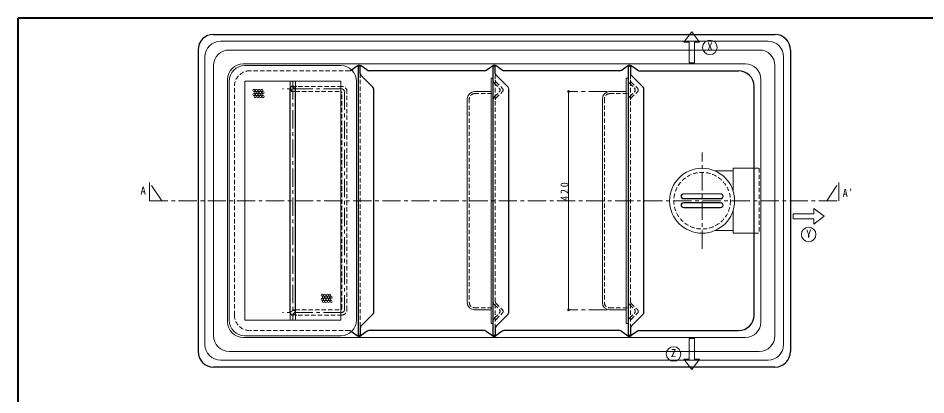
# Model space of a CAD drawing. Units: millimetres at full size, sheet at 1:7; details may follow other scales. Extents: x -1474 to 1361, y -976 to 991.
# Drawn here: x -1474 to 273, y 267 to 991 of the extents above; entities that cross this region are included whole.
import ezdxf
from ezdxf.enums import TextEntityAlignment as Align

# ---------------------------------------------------------------- set-up
doc = ezdxf.new("R2010")
doc.units = ezdxf.units.MM
doc.header["$LTSCALE"] = 7
doc.header["$PDMODE"] = 32
doc.header["$PDSIZE"] = 3.5
doc.linetypes.add('CHAIN1', pattern=[8, 5, -1, 1, -1])
doc.linetypes.add('DASHED1', pattern=[1.8, 1.2, -0.6])
doc.layers.add('0-0_ﾚｲﾔ1', color=7, linetype='Continuous', lineweight=18)
doc.styles.add('ＭＳ ゴシック', font='')
doc.styles.get('ＭＳ ゴシック').set_extended_font_data('MS Gothic')

msp = doc.modelspace()

# ---------------------------------------------------------------- linework, layer by layer
at = {"layer": '0-0_ﾚｲﾔ1', "color": 1, "lineweight": 40}
for p in [(-1474.004, -975.609), (1360.996, 991.391)]:
    msp.add_line(p, (-1474.004, 991.391), dxfattribs=at)
at = {"layer": '0-0_ﾚｲﾔ1', "color": 4, "lineweight": 9}
for p, q in [((-162.844, 945.105), (-177.844, 965.105)), ((-31.055, 946.894), (-1084.632, 946.894)), ((-162.844, 945.105), (-172.844, 945.105)), ((-172.844, 905.105), (-172.844, 945.105)), ((-1114.632, 363.317), (-1114.632, 916.894)), ((-1.055, 363.317), (-1.055, 916.894)), ((-74.632, 903.317), (-1041.055, 903.317)), ((-1071.055, 406.894), (-1071.055, 873.317)), ((-563.844, 876.105), (-563.844, 404.105)), ((-563.844, 876.105), (-559.844, 876.105)), ((-303.844, 876.105), (-303.844, 404.105)), ((-303.844, 876.105), (-299.844, 876.105)), ((-44.632, 406.894), (-44.632, 873.317)), ((-595.844, 850.105), (-563.844, 850.105)), ((-414.844, 850.105), (-414.844, 430.105)), ((-303.844, 850.105), (-335.844, 850.105)), ((-609.844, 836.105), (-609.844, 444.105)), ((-349.844, 836.105), (-349.844, 444.105)), ((-193.344, 653.605), (-122.344, 653.605)), ((-193.344, 643.605), (-122.344, 643.605)), ((-193.344, 636.605), (-122.344, 636.605)), ((-193.344, 626.605), (-122.344, 626.605)), ((57.156, 625.105), (77.156, 610.105)), ((57.156, 615.105), (57.156, 625.105)), ((17.156, 605.105), (57.156, 605.105)), ((57.156, 595.105), (77.156, 610.105)), ((57.156, 595.105), (57.156, 605.105)), ((-595.844, 430.105), (-563.844, 430.105)), ((-335.844, 430.105), (-303.844, 430.105)), ((-563.844, 404.105), (-559.844, 404.105)), ((-303.844, 404.105), (-299.844, 404.105)), ((-74.632, 376.894), (-1041.055, 376.894)), ((-172.844, 335.105), (-172.844, 375.105)), ((-31.055, 333.317), (-1084.632, 333.317)), ((-192.844, 335.105), (-177.844, 315.105)), ((-192.844, 335.105), (-182.844, 335.105)), ((-162.844, 335.105), (-177.844, 315.105)), ((-172.844, 335.105), (-162.844, 335.105))]:
    msp.add_line(p, q, dxfattribs=at)
at = {"layer": '0-0_ﾚｲﾔ1', "color": 5, "lineweight": 25}
for p, q in [((-1097.844, 960.105), (-17.844, 960.105)), ((-1127.844, 930.105), (-1127.844, 350.105)), ((12.156, 930.105), (12.156, 350.105)), ((-832.257, 891.824), (-821.416, 899.668)), ((-819.844, 899.17), (-819.844, 381.041)), ((-815.844, 899.17), (-819.844, 899.17)), ((-815.844, 885.176), (-815.844, 899.17)), ((-802.367, 891.054), (-814.271, 899.668)), ((-573.32, 891.054), (-561.416, 899.668)), ((-555.844, 899.17), (-559.844, 899.17)), ((-559.844, 381.041), (-559.844, 899.17)), ((-555.844, 885.176), (-555.844, 899.17)), ((-542.367, 891.054), (-554.271, 899.668)), ((-313.32, 891.054), (-301.416, 899.668)), ((-299.844, 381.041), (-299.844, 899.17)), ((-295.844, 899.17), (-299.844, 899.17)), ((-295.844, 899.17), (-295.844, 885.176)), ((-282.367, 891.054), (-294.271, 899.668)), ((-791.308, 858.57), (-814.379, 881.641)), ((-576.251, 890.105), (-799.436, 890.105)), ((-531.308, 858.57), (-554.379, 881.641)), ((-316.251, 890.105), (-539.436, 890.105)), ((-271.308, 858.57), (-294.379, 881.641)), ((-279.436, 890.105), (-87.844, 890.105)), ((-57.844, 420.105), (-57.844, 860.105)), ((-950.453, 425.105), (-950.453, 855.105)), ((-940.453, 425.105), (-940.453, 855.105)), ((-789.844, 425.176), (-789.844, 855.034)), ((-529.844, 425.176), (-529.844, 855.034)), ((-269.844, 425.176), (-269.844, 855.034)), ((-791.308, 421.641), (-814.379, 398.57)), ((-531.308, 421.641), (-554.379, 398.57)), ((-271.308, 421.641), (-294.379, 398.57)), ((-832.257, 388.387), (-821.416, 380.543)), ((-815.844, 395.034), (-815.844, 381.041)), ((-802.367, 389.156), (-814.271, 380.543)), ((-576.251, 390.105), (-799.436, 390.105)), ((-573.32, 389.156), (-561.416, 380.543)), ((-555.844, 395.034), (-555.844, 381.041)), ((-542.367, 389.156), (-554.271, 380.543)), ((-316.251, 390.105), (-539.436, 390.105)), ((-313.32, 389.156), (-301.416, 380.543)), ((-295.844, 395.034), (-295.844, 381.041)), ((-282.367, 389.156), (-294.271, 380.543)), ((-279.436, 390.105), (-87.844, 390.105)), ((-815.844, 381.041), (-819.844, 381.041)), ((-555.844, 381.041), (-559.844, 381.041)), ((-295.844, 381.041), (-299.844, 381.041)), ((-17.844, 320.105), (-1097.844, 320.105))]:
    msp.add_line(p, q, dxfattribs=at)
at = {"layer": '0-0_ﾚｲﾔ1', "color": 3}
for p, q in [((-47.844, 930.105), (-1067.844, 930.105)), ((-1097.844, 380.105), (-1097.844, 900.105)), ((-17.844, 380.105), (-17.844, 900.105)), ((-47.844, 350.105), (-1067.844, 350.105))]:
    msp.add_line(p, q, dxfattribs=at)
at = {"layer": '0-0_ﾚｲﾔ1'}
for p, q in [((-852.953, 900.105), (-1037.953, 900.105)), ((-1067.953, 410.105), (-1067.953, 870.105)), ((-1037.953, 410.105), (-1037.953, 870.105)), ((-950.453, 855.105), (-950.453, 870.105)), ((-940.453, 855.105), (-940.453, 870.105)), ((-822.953, 410.105), (-822.953, 870.105)), ((-97.844, 702.605), (-97.844, 657.605)), ((-97.844, 702.605), (-57.844, 702.605)), ((-97.844, 697.605), (-133.349, 697.605)), ((-193.344, 653.105), (-122.344, 653.105)), ((-193.344, 644.105), (-122.344, 644.105)), ((-193.344, 636.105), (-122.344, 636.105)), ((-193.344, 627.105), (-122.344, 627.105)), ((-98.844, 582.605), (-133.349, 582.605)), ((-950.453, 425.105), (-950.453, 410.105)), ((-940.453, 425.105), (-940.453, 410.105)), ((-852.953, 410.105), (-1037.953, 410.105)), ((-852.953, 380.105), (-1037.953, 380.105))]:
    msp.add_line(p, q, dxfattribs=at)
at = {"layer": '0-0_ﾚｲﾔ1', "linetype": 'DASHED1'}
for p, q in [((-833.32, 891.054), (-832.257, 891.824)), ((-836.251, 890.105), (-1027.844, 890.105)), ((-815.844, 885.176), (-815.844, 395.034)), ((-555.844, 395.034), (-555.844, 885.176)), ((-295.844, 395.034), (-295.844, 885.176)), ((-1057.844, 420.105), (-1057.844, 860.105)), ((-557.14, 865.565), (-548.414, 857.022)), ((-554.342, 868.423), (-542.346, 856.678)), ((-297.14, 865.565), (-288.414, 857.022)), ((-294.342, 868.423), (-282.346, 856.678)), ((-288.414, 857.022), (-288.132, 856.653)), ((-288.132, 856.653), (-287.662, 856.017)), ((-287.662, 856.017), (-287.231, 855.381)), ((-557.14, 840.646), (-548.414, 849.189)), ((-554.342, 837.787), (-542.346, 849.533)), ((-297.14, 840.646), (-288.414, 849.189)), ((-294.342, 837.787), (-282.346, 849.533)), ((-288.132, 849.558), (-288.414, 849.189)), ((-287.662, 850.193), (-288.132, 849.558)), ((-287.231, 850.829), (-287.662, 850.193)), ((-287.231, 855.381), (-286.867, 854.745)), ((-286.867, 851.465), (-287.231, 850.829)), ((-286.867, 854.745), (-286.595, 854.11)), ((-286.595, 852.101), (-286.867, 851.465)), ((-286.595, 854.11), (-286.44, 853.474)), ((-286.44, 852.736), (-286.595, 852.101)), ((-286.44, 853.474), (-286.414, 853.105)), ((-286.414, 853.105), (-286.44, 852.736)), ((-557.14, 439.565), (-548.414, 431.022)), ((-554.342, 442.423), (-542.346, 430.678)), ((-297.14, 439.565), (-288.414, 431.022)), ((-294.342, 442.423), (-282.346, 430.678)), ((-557.14, 414.646), (-548.414, 423.189)), ((-554.342, 411.787), (-542.346, 423.533)), ((-297.14, 414.646), (-288.414, 423.189)), ((-294.342, 411.787), (-282.346, 423.533)), ((-836.251, 390.105), (-1027.844, 390.105)), ((-833.32, 389.156), (-832.257, 388.387))]:
    msp.add_line(p, q, dxfattribs=at)
at = {"layer": '0-0_ﾚｲﾔ1', "color": 4, "linetype": 'CHAIN1', "lineweight": 9}
for p, q in [((-945.453, 870.105), (-945.453, 410.105)), ((-851.226, 855.105), (-965.453, 855.105)), ((-846.226, 850.105), (-846.226, 430.105)), ((-340.844, 850.105), (-414.844, 850.105)), ((-157.844, 547.605), (-157.844, 732.605)), ((-1197.844, 640.105), (-1221.177, 675.105)), ((82.156, 640.105), (105.49, 675.105)), ((105.49, 675.105), (105.49, 640.105)), ((-851.226, 425.105), (-965.453, 425.105)), ((-340.844, 430.105), (-414.844, 430.105))]:
    msp.add_line(p, q, dxfattribs=at)
at = {"layer": '0-0_ﾚｲﾔ1', "color": 4, "linetype": 'DASHED1', "lineweight": 9}
for p, q in [((-851.226, 860.105), (-937.953, 860.105)), ((-940.453, 850.105), (-853.726, 850.105)), ((-851.226, 432.605), (-851.226, 847.605)), ((-841.226, 430.105), (-841.226, 850.105)), ((-595.844, 846.105), (-559.844, 846.105)), ((-335.844, 846.105), (-299.844, 846.105)), ((-605.844, 836.105), (-605.844, 444.105)), ((-345.844, 836.105), (-345.844, 444.105)), ((-57.844, 577.605), (-47.844, 577.605)), ((-940.453, 430.105), (-853.726, 430.105)), ((-851.226, 420.105), (-937.953, 420.105)), ((-595.844, 434.105), (-559.844, 434.105)), ((-335.844, 434.105), (-299.844, 434.105))]:
    msp.add_line(p, q, dxfattribs=at)
at = {"layer": '0-0_ﾚｲﾔ1', "color": 4, "lineweight": 9}
for points in [[(-182.844, 945.105), (-192.844, 945.105), (-177.844, 965.105)], [(-182.844, 945.105), (-182.844, 905.105), (-172.844, 905.105)], [(57.156, 615.105), (17.156, 615.105), (17.156, 605.105)], [(-172.844, 375.105), (-182.844, 375.105), (-182.844, 335.105)]]:
    msp.add_lwpolyline(points, dxfattribs=at)
at = {"layer": '0-0_ﾚｲﾔ1', "color": 5, "lineweight": 25}
for points in [[(-821.416, 899.668), (-821.08, 899.879), (-820.5, 900.233), (-819.92, 900.556), (-819.34, 900.83), (-818.76, 901.034), (-818.18, 901.15), (-817.844, 901.17), (-817.507, 901.15), (-816.927, 901.034), (-816.347, 900.83), (-815.767, 900.556), (-815.187, 900.233), (-814.607, 899.879), (-814.271, 899.668)], [(-561.416, 899.668), (-561.08, 899.879), (-560.5, 900.233), (-559.92, 900.556), (-559.34, 900.83), (-558.76, 901.034), (-558.18, 901.15), (-557.844, 901.17), (-557.507, 901.15), (-556.927, 901.034), (-556.347, 900.83), (-555.767, 900.556), (-555.187, 900.233), (-554.607, 899.879), (-554.271, 899.668)], [(-301.416, 899.668), (-301.08, 899.879), (-300.5, 900.233), (-299.92, 900.556), (-299.34, 900.83), (-298.76, 901.034), (-298.18, 901.15), (-297.844, 901.17), (-297.507, 901.15), (-296.927, 901.034), (-296.347, 900.83), (-295.767, 900.556), (-295.187, 900.233), (-294.607, 899.879), (-294.271, 899.668)], [(-821.416, 380.543), (-821.08, 380.331), (-820.5, 379.977), (-819.92, 379.654), (-819.34, 379.381), (-818.76, 379.176), (-818.18, 379.06), (-817.844, 379.041), (-817.507, 379.06), (-816.927, 379.176), (-816.347, 379.381), (-815.767, 379.654), (-815.187, 379.977), (-814.607, 380.331), (-814.271, 380.543)], [(-561.416, 380.543), (-561.08, 380.331), (-560.5, 379.977), (-559.92, 379.654), (-559.34, 379.381), (-558.76, 379.176), (-558.18, 379.06), (-557.844, 379.041), (-557.507, 379.06), (-556.927, 379.176), (-556.347, 379.381), (-555.767, 379.654), (-555.187, 379.977), (-554.607, 380.331), (-554.271, 380.543)], [(-301.416, 380.543), (-301.08, 380.331), (-300.5, 379.977), (-299.92, 379.654), (-299.34, 379.381), (-298.76, 379.176), (-298.18, 379.06), (-297.844, 379.041), (-297.507, 379.06), (-296.927, 379.176), (-296.347, 379.381), (-295.767, 379.654), (-295.187, 379.977), (-294.607, 380.331), (-294.271, 380.543)]]:
    msp.add_lwpolyline(points, dxfattribs=at)
at = {"layer": '0-0_ﾚｲﾔ1'}
for points in [[(-852.953, 410.105), (-852.953, 870.105), (-1037.953, 870.105)], [(-97.844, 622.605), (-97.844, 577.605), (-57.844, 577.605)]]:
    msp.add_lwpolyline(points, dxfattribs=at)
at = {"layer": '0-0_ﾚｲﾔ1', "linetype": 'DASHED1'}
for points in [[(-548.414, 857.022), (-548.132, 856.653), (-547.662, 856.017), (-547.231, 855.381), (-546.867, 854.745), (-546.595, 854.11), (-546.44, 853.474), (-546.414, 853.105), (-546.44, 852.736), (-546.595, 852.101), (-546.867, 851.465), (-547.231, 850.829), (-547.662, 850.193), (-548.132, 849.558), (-548.414, 849.189)], [(-548.414, 423.189), (-548.132, 423.558), (-547.662, 424.193), (-547.231, 424.829), (-546.867, 425.465), (-546.595, 426.101), (-546.44, 426.736), (-546.414, 427.105), (-546.44, 427.474), (-546.595, 428.11), (-546.867, 428.745), (-547.231, 429.381), (-547.662, 430.017), (-548.132, 430.653), (-548.414, 431.022)], [(-288.414, 423.189), (-288.132, 423.558), (-287.662, 424.193), (-287.231, 424.829), (-286.867, 425.465), (-286.595, 426.101), (-286.44, 426.736), (-286.414, 427.105), (-286.44, 427.474), (-286.595, 428.11), (-286.867, 428.745), (-287.231, 429.381), (-287.662, 430.017), (-288.132, 430.653), (-288.414, 431.022)]]:
    msp.add_lwpolyline(points, dxfattribs=at)
at = {"layer": '0-0_ﾚｲﾔ1', "color": 4, "linetype": 'DASHED1', "lineweight": 9}
msp.add_lwpolyline([(-57.844, 702.605), (-47.844, 702.605), (-47.844, 577.605)], dxfattribs=at)
at = {"layer": '0-0_ﾚｲﾔ1', "color": 4, "linetype": 'CHAIN1', "lineweight": 9}
msp.add_lwpolyline([(-1221.177, 675.105), (-1221.177, 640.105), (105.49, 640.105)], dxfattribs=at)
at = {"layer": '0-0_ﾚｲﾔ1'}
for centre, radius in [((-142.844, 935.105), 14), ((-157.844, 640.105), 62.5), ((47.156, 575.105), 14), ((-212.844, 345.105), 14)]:
    msp.add_circle(centre, radius, dxfattribs=at)
at = {"layer": '0-0_ﾚｲﾔ1', "color": 4, "lineweight": 9}
for centre in [(-1020.284, 852.376), (-1020.284, 844.376), (-1017.784, 848.376), (-1017.784, 840.376), (-1015.284, 852.376), (-1015.284, 844.376), (-1012.784, 848.376), (-1012.784, 840.376), (-1010.284, 852.376), (-1010.284, 844.376), (-1007.784, 848.376), (-1007.784, 840.376), (-1005.284, 852.376), (-1005.284, 844.376), (-1002.784, 848.376), (-1002.784, 840.376), (-889.139, 458.248), (-886.639, 454.248), (-884.139, 458.248), (-881.639, 454.248), (-879.139, 458.248), (-876.639, 454.248), (-874.139, 458.248), (-871.639, 454.248), (-889.139, 450.248), (-886.639, 446.248), (-884.139, 450.248), (-881.639, 446.248), (-879.139, 450.248), (-876.639, 446.248), (-874.139, 450.248), (-871.639, 446.248)]:
    msp.add_circle(centre, 2, dxfattribs=at)
at = {"layer": '0-0_ﾚｲﾔ1', "color": 4, "linetype": 'DASHED1', "lineweight": 9}
msp.add_circle((-157.844, 640.105), 54.5, dxfattribs=at)
at = {"layer": '0-0_ﾚｲﾔ1', "color": 5, "lineweight": 25}
for centre, radius, start, end in [((-1097.844, 930.105), 30, 90, 180), ((-17.844, 930.105), 30, 0, 90), ((-799.436, 895.105), 5, 234.11149, 270), ((-576.251, 895.105), 5, 270, 305.88851), ((-539.436, 895.105), 5, 234.11149, 270), ((-316.251, 895.105), 5, 270, 305.88851), ((-279.436, 895.105), 5, 234.11149, 270), ((-810.844, 885.176), 5, 180, 225), ((-550.844, 885.176), 5, 180, 225), ((-290.844, 885.176), 5, 180, 225), ((-87.844, 860.105), 30, 0, 90), ((-945.453, 855.105), 5, 0, 180), ((-794.844, 855.034), 5, 0, 45), ((-274.844, 855.034), 5, 0, 45), ((-945.453, 425.105), 5, 180, 0), ((-794.844, 425.176), 5, 315, 0), ((-534.844, 425.176), 5, 315, 0), ((-274.844, 425.176), 5, 315, 0), ((-87.844, 420.105), 30, 270, 0), ((-810.844, 395.034), 5, 135, 180), ((-799.436, 385.105), 5, 90, 125.88851), ((-576.251, 385.105), 5, 54.11149, 90), ((-550.844, 395.034), 5, 135, 180), ((-539.436, 385.105), 5, 90, 125.88851), ((-316.251, 385.105), 5, 54.11149, 90), ((-290.844, 395.034), 5, 135, 180), ((-279.436, 385.105), 5, 90, 125.88851), ((-1097.844, 350.105), 30, 180, 270), ((-17.844, 350.105), 30, 270, 0)]:
    msp.add_arc(centre, radius, start, end, dxfattribs=at)
at = {"layer": '0-0_ﾚｲﾔ1', "color": 4, "lineweight": 9}
for centre, radius, start, end in [((-1084.632, 916.894), 30, 90, 180), ((-31.055, 916.894), 30, 0, 90), ((-1041.055, 873.317), 30, 90, 180), ((-74.632, 873.317), 30, 0, 90), ((-595.844, 836.105), 14, 90, 180), ((-335.844, 836.105), 14, 90, 180), ((-193.344, 648.605), 5, 90, 270), ((-122.344, 648.605), 5, 270, 90), ((-193.344, 631.605), 5, 90, 270), ((-122.344, 631.605), 5, 270, 90), ((-595.844, 444.105), 14, 180, 270), ((-335.844, 444.105), 14, 180, 270), ((-1041.055, 406.894), 30, 180, 270), ((-74.632, 406.894), 30, 270, 0), ((-1084.632, 363.317), 30, 180, 270), ((-31.055, 363.317), 30, 270, 0)]:
    msp.add_arc(centre, radius, start, end, dxfattribs=at)
at = {"layer": '0-0_ﾚｲﾔ1', "color": 3}
for centre, start, end in [((-1067.844, 900.105), 90, 180), ((-47.844, 900.105), 0, 90), ((-1067.844, 380.105), 180, 270), ((-47.844, 380.105), 270, 0)]:
    msp.add_arc(centre, 30, start, end, dxfattribs=at)
at = {"layer": '0-0_ﾚｲﾔ1'}
for centre, radius, start, end in [((-1037.953, 870.105), 30, 90, 180), ((-852.953, 870.105), 30, 0, 90), ((-534.844, 855.034), 5, 0, 45), ((-193.344, 648.605), 4.5, 90, 270), ((-122.344, 648.605), 4.5, 270, 90), ((-193.344, 631.605), 4.5, 90, 270), ((-122.344, 631.605), 4.5, 270, 90), ((-1037.953, 410.105), 30, 180, 270), ((-852.953, 410.105), 30, 270, 0)]:
    msp.add_arc(centre, radius, start, end, dxfattribs=at)
at = {"layer": '0-0_ﾚｲﾔ1', "linetype": 'DASHED1'}
for centre, radius, start, end in [((-836.251, 895.105), 5, 270, 305.88851), ((-1027.844, 860.105), 30, 90, 180), ((-550.844, 871.996), 9, 180, 225.6053), ((-550.844, 871.996), 5, 180, 225.6053), ((-545.844, 853.105), 5, 314.3947, 45.6053), ((-290.844, 871.996), 9, 180, 225.6053), ((-290.844, 871.996), 5, 180, 225.6053), ((-285.844, 853.105), 5, 314.3947, 45.6053), ((-945.453, 855.105), 5, 180, 0), ((-550.844, 834.215), 9, 134.3947, 180), ((-290.844, 834.215), 9, 134.3947, 180), ((-550.844, 834.215), 5, 134.3947, 180), ((-290.844, 834.215), 5, 134.3947, 180), ((-550.844, 445.996), 9, 180, 225.6053), ((-550.844, 445.996), 5, 180, 225.6053), ((-290.844, 445.996), 9, 180, 225.6053), ((-290.844, 445.996), 5, 180, 225.6053), ((-1027.844, 420.105), 30, 180, 270), ((-945.453, 425.105), 5, 0, 180), ((-545.844, 427.105), 5, 314.3947, 45.6053), ((-285.844, 427.105), 5, 314.3947, 45.6053), ((-550.844, 408.215), 9, 134.3947, 180), ((-550.844, 408.215), 5, 134.3947, 180), ((-290.844, 408.215), 9, 134.3947, 180), ((-290.844, 408.215), 5, 134.3947, 180), ((-836.251, 385.105), 5, 54.11149, 90)]:
    msp.add_arc(centre, radius, start, end, dxfattribs=at)
at = {"layer": '0-0_ﾚｲﾔ1', "color": 4, "linetype": 'DASHED1', "lineweight": 9}
for centre, radius, start, end in [((-940.453, 860.105), 10, 180, 270), ((-937.953, 862.605), 2.5, 180, 270), ((-851.226, 850.105), 10, 0, 90), ((-853.726, 847.605), 2.5, 0, 90), ((-595.844, 836.105), 10, 90, 180), ((-335.844, 836.105), 10, 90, 180), ((-595.844, 444.105), 10, 180, 270), ((-335.844, 444.105), 10, 180, 270), ((-940.453, 420.105), 10, 90, 180), ((-937.953, 417.605), 2.5, 90, 180), ((-853.726, 432.605), 2.5, 270, 0), ((-851.226, 430.105), 10, 270, 0)]:
    msp.add_arc(centre, radius, start, end, dxfattribs=at)
at = {"layer": '0-0_ﾚｲﾔ1', "color": 4, "linetype": 'CHAIN1', "lineweight": 9}
for centre, start, end in [((-940.453, 860.105), 180, 270), ((-851.226, 850.105), 0, 90), ((-940.453, 420.105), 90, 180), ((-851.226, 430.105), 270, 0)]:
    msp.add_arc(centre, 5, start, end, dxfattribs=at)
at = {"layer": '0-0_ﾚｲﾔ1', "color": 4}
for p in [(-414.844, 850.105), (-414.844, 430.105)]:
    msp.add_point(p, dxfattribs=at)

# ---------------------------------------------------------------- texts
at = {"layer": '0-0_ﾚｲﾔ1', "style": 'ＭＳ ゴシック'}
for s, p in [('X', (-148.094, 924.605)), ('A', (-1238.677, 647.105)), ('Y', (41.906, 564.605)), ('Z', (-218.094, 334.605))]:
    msp.add_text(s, height=15.4, dxfattribs=at).set_placement(p, align=Align.BOTTOM_LEFT)
at = {"layer": '0-0_ﾚｲﾔ1', "insert": (-414.844, 640.105), "char_height": 15.4, "attachment_point": 7, "rotation": 90, "style": 'ＭＳ ゴシック'}
msp.add_mtext('\\T1.38;\\W0.9;420', dxfattribs=at)
at = {"layer": '0-0_ﾚｲﾔ1', "insert": (112.49, 647.105), "char_height": 15.4, "attachment_point": 7, "style": 'ＭＳ ゴシック'}
msp.add_mtext('\\T1.24;\\W0.95;A’', dxfattribs=at)

doc.saveas('drawing.dxf')
